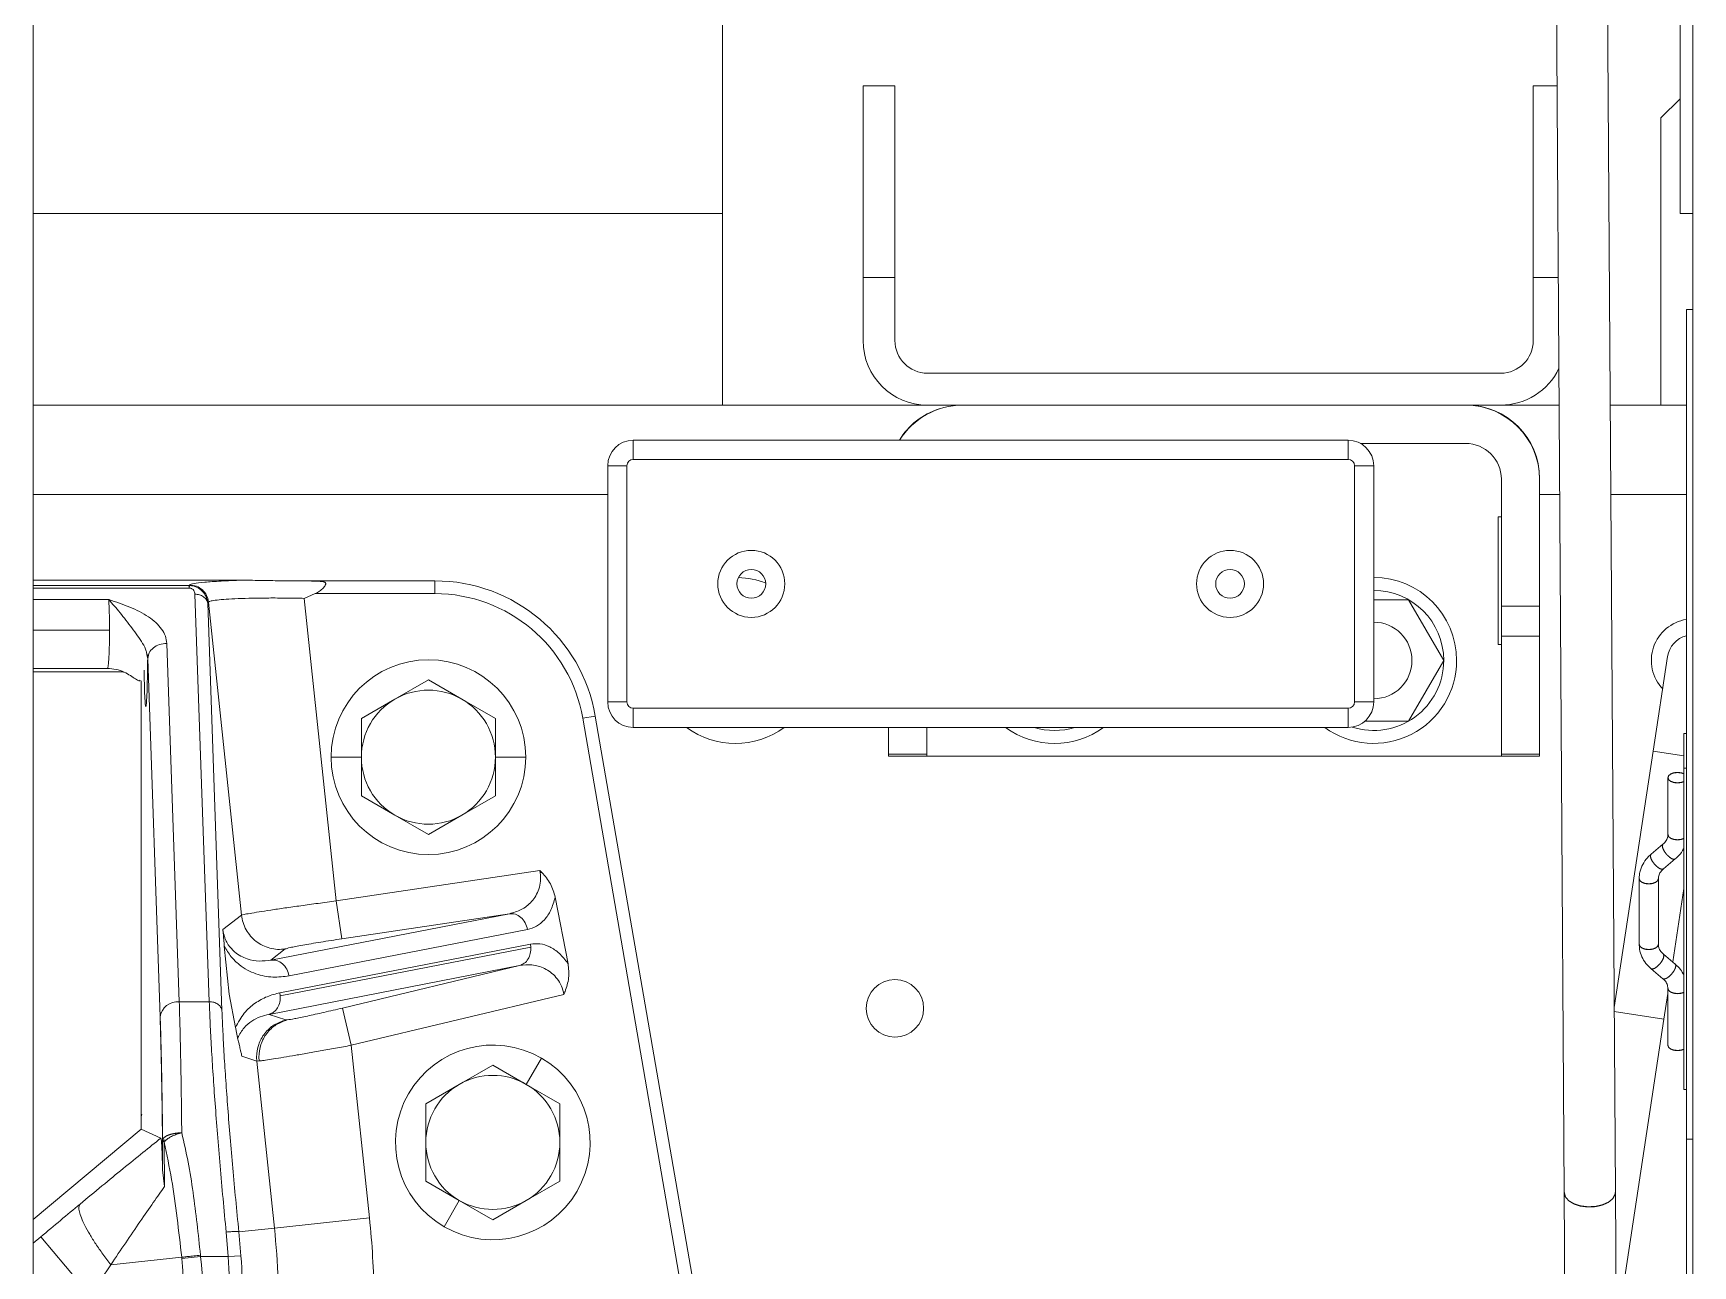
# Model space of a CAD drawing. Header units: millimetres. Extents: x -16985 to -606, y 2122 to 9380.
# Drawn here: x -13353.6 to -13093.6, y 5053.4 to 5246.5 of the extents above; entities that cross this region are included whole.
import ezdxf

# ---------------------------------------------------------------- set-up
doc = ezdxf.new("R2010")
doc.units = ezdxf.units.MM
for name, pattern in [('K5LT32768', [0]), ('K5LT32769', [0]), ('K5LT_THIN', [0])]:
    doc.linetypes.add(name, pattern=pattern)

msp = doc.modelspace()

# ---------------------------------------------------------------- linework, layer by layer
at = {"color": 7, "linetype": 'K5LT_THIN', "lineweight": 18}
for p, q in [((-13093.55, 4760.19), (-13093.55, 5622.2)), ((-13353.55, 4760.19), (-13353.55, 5557.22)), ((-13116.36, 5476.15), (-13113.69, 5064.83)), ((-13105.69, 5064.88), (-13108.36, 5476.2)), ((-13095.55, 5368.19), (-13095.55, 5218.19)), ((-13245.55, 5188.19), (-13245.55, 5363.19)), ((-13223.55, 5238.19), (-13223.55, 5208.19)), ((-13218.55, 5238.19), (-13223.55, 5238.19)), ((-13218.55, 5208.19), (-13218.55, 5238.19)), ((-13118.55, 5238.19), (-13118.55, 5208.19)), ((-13114.82, 5238.19), (-13118.55, 5238.19)), ((-13095.55, 5236.19), (-13098.55, 5233.19)), ((-13098.55, 5233.19), (-13098.55, 5188.19)), ((-13245.55, 5218.19), (-13353.55, 5218.19)), ((-13095.55, 5218.19), (-13093.55, 5218.19)), ((-13223.55, 5208.19), (-13223.55, 5198.29)), ((-13223.55, 5208.19), (-13218.55, 5208.19)), ((-13218.55, 5208.19), (-13218.55, 5198.29)), ((-13118.55, 5208.19), (-13114.62, 5208.19)), ((-13118.55, 5198.29), (-13118.55, 5208.19)), ((-13094.55, 5203.19), (-13094.55, 5073.19)), ((-13093.55, 5203.19), (-13094.55, 5203.19)), ((-13213.45, 5193.19), (-13123.65, 5193.19)), ((-13245.55, 5188.19), (-13353.55, 5188.19)), ((-13213.45, 5188.19), (-13245.55, 5188.19)), ((-13213.45, 5188.19), (-13207.95, 5188.19)), ((-13207.95, 5188.19), (-13129.15, 5188.19)), ((-13129.15, 5188.19), (-13123.65, 5188.19)), ((-13114.49, 5188.19), (-13123.65, 5188.19)), ((-13098.55, 5188.19), (-13106.49, 5188.19)), ((-13094.55, 5188.19), (-13098.55, 5188.19)), ((-13259.55, 5182.69), (-13259.55, 5179.69)), ((-13259.55, 5182.69), (-13147.55, 5182.69)), ((-13147.55, 5179.69), (-13147.55, 5182.69)), ((-13145.62, 5182.19), (-13129.15, 5182.19)), ((-13147.55, 5179.69), (-13259.55, 5179.69)), ((-13263.55, 5141.69), (-13263.55, 5178.69)), ((-13263.55, 5178.69), (-13260.55, 5178.69)), ((-13260.55, 5178.69), (-13260.55, 5141.69)), ((-13146.55, 5141.69), (-13146.55, 5178.69)), ((-13146.55, 5178.69), (-13143.55, 5178.69)), ((-13143.55, 5178.69), (-13143.55, 5141.69)), ((-13123.55, 5176.59), (-13123.55, 5156.69)), ((-13117.55, 5176.59), (-13117.55, 5156.69)), ((-13124.05, 5170.69), (-13123.55, 5170.69)), ((-13124.05, 5150.69), (-13124.05, 5170.69)), ((-13353.55, 5160.77), (-13320.82, 5160.77)), ((-13329.14, 5159.93), (-13353.55, 5159.93)), ((-13329.06, 5160.02), (-13329.14, 5159.93)), ((-13329.14, 5159.93), (-13329.05, 5159.93)), ((-13325.96, 5094.73), (-13328.21, 5158.57)), ((-13290.64, 5160.66), (-13311.16, 5160.66)), ((-13311.15, 5160.64), (-13311.15, 5160.66)), ((-13311.08, 5157.92), (-13309.38, 5158.66)), ((-13309.38, 5158.66), (-13290.64, 5158.66)), ((-13290.64, 5160.66), (-13290.64, 5158.66)), ((-13326.08, 5157.34), (-13326.22, 5157.18)), ((-13326.22, 5157.18), (-13323.98, 5093.34)), ((-13326.08, 5157.34), (-13320.92, 5108.3)), ((-13311.08, 5157.92), (-13306.09, 5110.51)), ((-13138.07, 5157.69), (-13143.55, 5157.69)), ((-13132.58, 5148.19), (-13138.07, 5157.69)), ((-13123.55, 5156.69), (-13117.55, 5156.69)), ((-13123.55, 5151.99), (-13123.55, 5156.69)), ((-13117.55, 5156.69), (-13117.55, 5151.99)), ((-13332.62, 5150.87), (-13330.67, 5094.73)), ((-13123.55, 5150.69), (-13124.05, 5150.69)), ((-13117.55, 5151.99), (-13123.55, 5151.99)), ((-13123.55, 5133.49), (-13123.55, 5151.99)), ((-13117.55, 5133.49), (-13117.55, 5151.99)), ((-13335.62, 5148.47), (-13335.74, 5149.1)), ((-13335.62, 5148.47), (-13335.54, 5148.79)), ((-13333.67, 5092.34), (-13335.62, 5148.47)), ((-13138.07, 5138.69), (-13132.58, 5148.19)), ((-13097.51, 5148.79), (-13099.77, 5133.96)), ((-13353.55, 5146.4), (-13340.64, 5146.4)), ((-13336.64, 5143.35), (-13336.64, 5076.73)), ((-13291.64, 5145.16), (-13296.89, 5142.13)), ((-13286.39, 5142.13), (-13291.64, 5145.16)), ((-13296.89, 5142.13), (-13302.14, 5139.1)), ((-13281.14, 5139.1), (-13286.39, 5142.13)), ((-13263.55, 5141.69), (-13260.55, 5141.69)), ((-13259.55, 5137.69), (-13259.55, 5140.69)), ((-13259.55, 5140.69), (-13147.55, 5140.69)), ((-13147.55, 5140.69), (-13147.55, 5137.69)), ((-13146.55, 5141.69), (-13143.55, 5141.69)), ((-13302.14, 5139.1), (-13302.14, 5133.04)), ((-13281.14, 5133.04), (-13281.14, 5139.1)), ((-13267.46, 5139.14), (-13265.49, 5139.48)), ((-13248.46, 5029.14), (-13267.46, 5139.14)), ((-13246.49, 5029.48), (-13265.49, 5139.48)), ((-13147.55, 5137.69), (-13259.55, 5137.69)), ((-13219.55, 5137.69), (-13219.55, 5133.49)), ((-13213.55, 5137.69), (-13213.55, 5133.49)), ((-13144.91, 5138.69), (-13138.07, 5138.69)), ((-13094.55, 5136.74), (-13094.95, 5136.74)), ((-13094.95, 5131.3), (-13094.95, 5136.74)), ((-13306.89, 5133.04), (-13302.14, 5133.04)), ((-13302.14, 5133.04), (-13302.14, 5126.98)), ((-13281.14, 5126.98), (-13281.14, 5133.04)), ((-13276.39, 5133.04), (-13281.14, 5133.04)), ((-13219.55, 5133.49), (-13213.55, 5133.49)), ((-13219.55, 5133.19), (-13219.55, 5133.49)), ((-13213.55, 5133.19), (-13219.55, 5133.19)), ((-13213.55, 5133.49), (-13213.55, 5133.19)), ((-13213.55, 5133.19), (-13123.55, 5133.19)), ((-13123.55, 5133.49), (-13117.55, 5133.49)), ((-13123.55, 5133.19), (-13123.55, 5133.49)), ((-13117.55, 5133.19), (-13123.55, 5133.19)), ((-13117.55, 5133.49), (-13117.55, 5133.19)), ((-13099.77, 5133.96), (-13105.88, 5093.83)), ((-13097.45, 5129.83), (-13097.45, 5120.91)), ((-13094.55, 5131.3), (-13094.95, 5131.3)), ((-13094.95, 5080.98), (-13094.95, 5131.3)), ((-13302.14, 5126.98), (-13296.89, 5123.95)), ((-13286.39, 5123.95), (-13281.14, 5126.98)), ((-13296.89, 5123.95), (-13291.64, 5120.91)), ((-13291.64, 5120.91), (-13286.39, 5123.95)), ((-13098.24, 5119.39), (-13100.1, 5117.82)), ((-13098.17, 5115.53), (-13096.31, 5117.09)), ((-13306.09, 5110.51), (-13274.19, 5115.31)), ((-13274.12, 5114.94), (-13274.19, 5115.31)), ((-13273.86, 5114.98), (-13274.19, 5115.31)), ((-13101.95, 5114.01), (-13101.95, 5103.71)), ((-13098.95, 5103.71), (-13098.95, 5114.01)), ((-13098.95, 5114.01), (-13098.95, 5113.99)), ((-13096.7, 5100.96), (-13094.95, 5112.45)), ((-13305.2, 5104.58), (-13306.09, 5110.51)), ((-13269.75, 5100.69), (-13271.77, 5111.09)), ((-13323.82, 5106.06), (-13320.92, 5108.3)), ((-13316.31, 5101.26), (-13278.95, 5108.52)), ((-13305.2, 5104.58), (-13278.95, 5108.52)), ((-13323.82, 5106.06), (-13323.78, 5105.41)), ((-13323.82, 5106.06), (-13323.72, 5105.44)), ((-13323.78, 5105.41), (-13323.72, 5105.44)), ((-13276.09, 5106.03), (-13313.45, 5098.77)), ((-13322.87, 5095.9), (-13323.61, 5103.44)), ((-13314.07, 5102.99), (-13316.31, 5101.26)), ((-13314.9, 5096.14), (-13275.65, 5103.76)), ((-13314.84, 5095.67), (-13275.59, 5103.3)), ((-13275.65, 5103.76), (-13275.59, 5103.3)), ((-13096.31, 5100.63), (-13098.17, 5102.19)), ((-13277.37, 5100.38), (-13316.61, 5092.75)), ((-13277.37, 5100.38), (-13305.11, 5093.74)), ((-13100.1, 5099.9), (-13098.24, 5098.33)), ((-13314.84, 5095.67), (-13314.9, 5096.14)), ((-13270.23, 5096.3), (-13270.48, 5096.24)), ((-13270.41, 5095.88), (-13270.48, 5096.24)), ((-13270.41, 5095.88), (-13270.23, 5096.3)), ((-13098.07, 5092.01), (-13097.45, 5096.04)), ((-13097.45, 5096.81), (-13097.45, 5087.89)), ((-13325.96, 5094.73), (-13330.67, 5094.73)), ((-13322.87, 5095.9), (-13321.86, 5090.7)), ((-13303.72, 5087.91), (-13305.11, 5093.74)), ((-13270.41, 5095.88), (-13303.72, 5087.91)), ((-13316.61, 5092.75), (-13313.96, 5091.89)), ((-13313.96, 5091.89), (-13313.74, 5091.89)), ((-13105.6, 5042.58), (-13098.07, 5092.01)), ((-13318.52, 5085.43), (-13320.87, 5086.19)), ((-13318.55, 5086.05), (-13318.52, 5085.43)), ((-13318.15, 5085.45), (-13318.19, 5086.06)), ((-13303.72, 5087.91), (-13300.87, 5060.85)), ((-13273.93, 5085.89), (-13276.3, 5081.78)), ((-13318.15, 5085.45), (-13318.52, 5085.43)), ((-13318.52, 5085.43), (-13315.77, 5059.28)), ((-13281.55, 5084.81), (-13286.8, 5081.78)), ((-13276.3, 5081.78), (-13281.55, 5084.81)), ((-13286.8, 5081.78), (-13292.05, 5078.75)), ((-13271.05, 5078.75), (-13276.3, 5081.78)), ((-13094.55, 5080.98), (-13094.95, 5080.98)), ((-13292.05, 5078.75), (-13292.05, 5072.69)), ((-13271.05, 5072.69), (-13271.05, 5078.75)), ((-13336.64, 5076.72), (-13336.53, 5077.12)), ((-13336.64, 5076.73), (-13336.64, 5074.79)), ((-13353.55, 5060.6), (-13336.64, 5074.79)), ((-13336.64, 5074.79), (-13333.57, 5073.36)), ((-13333.31, 5068.37), (-13333.28, 5073.02)), ((-13333.28, 5073.02), (-13332.79, 5073.02)), ((-13333.28, 5073.02), (-13333.05, 5072.73)), ((-13333.05, 5072.73), (-13332.79, 5073.02)), ((-13333.05, 5072.73), (-13332.96, 5065.78)), ((-13292.05, 5072.69), (-13292.05, 5066.62)), ((-13271.05, 5066.62), (-13271.05, 5072.69)), ((-13093.55, 5073.19), (-13094.55, 5073.19)), ((-13094.55, 5073.19), (-13094.55, 4793.19)), ((-13333.31, 5068.37), (-13332.96, 5065.78)), ((-13292.05, 5066.62), (-13286.8, 5063.59)), ((-13276.3, 5063.59), (-13271.05, 5066.62)), ((-13113.69, 5064.83), (-13113.55, 5043.16)), ((-13105.55, 5043.21), (-13105.69, 5064.88)), ((-13289.18, 5059.48), (-13286.8, 5063.59)), ((-13286.8, 5063.59), (-13281.55, 5060.56)), ((-13281.55, 5060.56), (-13276.3, 5063.59)), ((-13300.87, 5060.85), (-13315.77, 5059.28)), ((-13352.36, 5057.9), (-13344.65, 5048.71)), ((-13323.01, 5054.8), (-13323.32, 5058.64)), ((-13315.77, 5059.28), (-13321.34, 5058.7)), ((-13321.34, 5058.7), (-13321.01, 5054.94)), ((-13330.29, 5054.7), (-13341.39, 5053.53)), ((-13330.29, 5054.7), (-13330.27, 5054.5)), ((-13327.32, 5054.8), (-13330.27, 5054.5)), ((-13327.35, 5055.02), (-13327.32, 5054.8)), ((-13327.32, 5054.8), (-13323.01, 5054.8)), ((-13323.01, 5054.8), (-13321.01, 5054.94)), ((-13341.39, 5053.53), (-13344.65, 5048.71))]:
    msp.add_line(p, q, dxfattribs=at)
at = {"color": 8, "linetype": 'K5LT32768', "lineweight": 15, "true_color": 0x808080}
for p, q in [((-13263.55, 5174.19), (-13353.55, 5174.19)), ((-13114.4, 5174.19), (-13117.55, 5174.19)), ((-13094.55, 5174.19), (-13106.4, 5174.19)), ((-13353.55, 5159.53), (-13329.13, 5159.53)), ((-13341.72, 5157.72), (-13353.55, 5157.72)), ((-13353.55, 5152.93), (-13341.6, 5152.93)), ((-13353.55, 5146.93), (-13341.9, 5146.93)), ((-13340.64, 5146.41), (-13353.55, 5146.41)), ((-13340.64, 5146.41), (-13340.64, 5146.4)), ((-13094.95, 5133.23), (-13099.77, 5133.96)), ((-13098.07, 5092.01), (-13105.88, 5093.2)), ((-13352.36, 5057.9), (-13353.55, 5056.89))]:
    msp.add_line(p, q, dxfattribs=at)
at = {"color": 7, "linetype": 'K5LT_THIN', "const_width": 0.18}
for points in [[(-13094.95, 5129.22), (-13095.36, 5129.08), (-13095.93, 5129.01), (-13096.51, 5129.07), (-13097.01, 5129.25), (-13097.34, 5129.51), (-13097.45, 5129.83), (-13097.34, 5130.14), (-13097.01, 5130.41), (-13096.51, 5130.59), (-13095.93, 5130.64), (-13095.36, 5130.58), (-13094.95, 5130.44)], [(-13333.28, 5073.02), (-13333.32, 5075.84), (-13333.35, 5078.56), (-13333.4, 5081.17), (-13333.44, 5083.68), (-13333.49, 5086.05), (-13333.55, 5088.3), (-13333.6, 5090.39), (-13333.67, 5092.34)], [(-13094.95, 5087.28), (-13095.36, 5087.14), (-13095.93, 5087.08), (-13096.51, 5087.14), (-13097.01, 5087.31), (-13097.34, 5087.58), (-13097.45, 5087.89)], [(-13330.28, 5074.19), (-13330.85, 5074.16), (-13331.41, 5074.09), (-13331.92, 5073.98), (-13332.38, 5073.84), (-13332.75, 5073.66), (-13333.03, 5073.46), (-13333.21, 5073.25), (-13333.28, 5073.02)]]:
    msp.add_lwpolyline(points, dxfattribs=at)
at = {"color": 8, "linetype": 'K5LT32769', "true_color": 0x808080, "const_width": 0.18}
for points in [[(-13097.27, 5117.42), (-13097.68, 5117.82), (-13098.02, 5118.29), (-13098.25, 5118.75), (-13098.33, 5119.13), (-13098.25, 5119.37), (-13098.24, 5119.39)], [(-13094.95, 5120.3), (-13095.36, 5120.16), (-13095.93, 5120.09), (-13096.51, 5120.15), (-13097.01, 5120.33), (-13097.34, 5120.59), (-13097.45, 5120.91)], [(-13099.14, 5115.86), (-13099.54, 5116.26), (-13099.89, 5116.73), (-13100.12, 5117.18), (-13100.2, 5117.56), (-13100.12, 5117.81), (-13100.1, 5117.82)], [(-13096.31, 5117.09), (-13096.52, 5117.03), (-13096.87, 5117.14), (-13097.27, 5117.42)], [(-13098.17, 5115.53), (-13098.39, 5115.47), (-13098.73, 5115.58), (-13099.14, 5115.86)], [(-13100.45, 5113.19), (-13101.03, 5113.25), (-13101.51, 5113.43), (-13101.84, 5113.69), (-13101.95, 5114.01), (-13101.95, 5114.01)], [(-13098.95, 5113.99), (-13099.07, 5113.69), (-13099.39, 5113.43), (-13099.88, 5113.25), (-13100.45, 5113.19)], [(-13100.45, 5102.9), (-13101.03, 5102.96), (-13101.51, 5103.14), (-13101.84, 5103.4), (-13101.95, 5103.71)], [(-13098.95, 5103.71), (-13099.07, 5103.4), (-13099.39, 5103.14), (-13099.88, 5102.96), (-13100.45, 5102.9)], [(-13098.17, 5102.19), (-13098.16, 5102.18), (-13098.08, 5101.94), (-13098.16, 5101.55), (-13098.39, 5101.1), (-13098.73, 5100.63), (-13099.14, 5100.23)], [(-13099.14, 5100.23), (-13099.54, 5099.95), (-13099.89, 5099.84), (-13100.1, 5099.9)], [(-13097.27, 5098.67), (-13097.68, 5098.39), (-13098.02, 5098.28), (-13098.24, 5098.33)], [(-13096.31, 5100.63), (-13096.29, 5100.62), (-13096.21, 5100.37), (-13096.29, 5099.99), (-13096.52, 5099.53), (-13096.87, 5099.07), (-13097.27, 5098.67)], [(-13094.95, 5096.2), (-13095.36, 5096.06), (-13095.93, 5096), (-13096.51, 5096.06), (-13097.01, 5096.23), (-13097.34, 5096.5), (-13097.45, 5096.81)], [(-13113.69, 5064.83), (-13113.52, 5064.17), (-13113, 5063.56), (-13112.19, 5063.07), (-13111.16, 5062.73), (-13110, 5062.59), (-13108.81, 5062.64), (-13107.7, 5062.9), (-13106.76, 5063.32), (-13106.09, 5063.88)], [(-13106.09, 5063.88), (-13105.74, 5064.53), (-13105.69, 5064.88)]]:
    msp.add_lwpolyline(points, dxfattribs=at)
at = {"color": 7, "linetype": 'K5LT_THIN', "lineweight": 18}
for centre, radius in [((-13241.05, 5160.19), 5.25), ((-13166.05, 5160.19), 5.25), ((-13241.05, 5160.19), 2.25), ((-13166.05, 5160.19), 2.25)]:
    msp.add_circle(centre, radius, dxfattribs=at)
for centre, radius, start, end in [((-13213.45, 5198.29), 10.1, 180, 270), ((-13213.45, 5198.29), 5.1, 180, 270), ((-13123.65, 5198.29), 5.1, 270, 0), ((-13123.65, 5198.29), 10.1, 270, 334.5781), ((-13208.05, 5176.69), 11.5, 108.1058, 148.551), ((-13207.95, 5176.59), 11.6, 90, 148.2737), ((-13129.15, 5176.59), 11.6, 0, 90), ((-13129.05, 5176.69), 11.5, 0, 90), ((-13259.55, 5178.69), 4, 90, 180), ((-13147.55, 5178.69), 4, 0, 90), ((-13129.15, 5176.59), 5.6, 0, 90), ((-13259.55, 5178.69), 1, 90, 180), ((-13147.55, 5178.69), 1, 0, 90), ((-13243.55, 5148.19), 13, 68.58, 87.8834), ((-13143.55, 5148.19), 13, 0, 90), ((-13290.64, 5135.14), 25.52, 9.7998, 90), ((-13290.64, 5135.14), 23.52, 9.7998, 90), ((-13143.55, 5148.19), 10.97, 0, 90), ((-13143.55, 5148.19), 6, 0, 90), ((-13093.55, 5148.19), 6.5, 98.8499, 223.356), ((-13093.55, 5148.19), 4, 104.4775, 171.3359), ((-13291.64, 5133.04), 15.25, 0, 180), ((-13143.55, 5148.19), 13, 233.8711, 0), ((-13143.55, 5148.19), 10.97, 252.2329, 0), ((-13143.55, 5148.19), 6, 270, 0), ((-13291.64, 5133.04), 10.5, 60, 120), ((-13291.64, 5133.04), 10.5, 120, 180), ((-13291.64, 5133.04), 10.5, 0, 60), ((-13259.55, 5141.69), 4, 180, 270), ((-13259.55, 5141.69), 1, 180, 270), ((-13147.55, 5141.69), 1, 270, 0), ((-13147.55, 5141.69), 4, 270, 0), ((-13243.55, 5148.19), 13, 233.8711, 306.1289), ((-13193.55, 5148.19), 13, 233.8711, 306.1289), ((-13193.55, 5148.19), 10.97, 253.1736, 286.8264), ((-13291.64, 5133.04), 15.25, 180, 0), ((-13291.64, 5133.04), 10.5, 180, 240), ((-13291.64, 5133.04), 10.5, 300, 0), ((-13291.64, 5133.04), 10.5, 240, 300), ((-13218.55, 5093.69), 4.5, 90, 270), ((-13218.55, 5093.69), 4.5, 270, 90), ((-13330.9, 5091.94), 2.8, 85.387, 171.8561), ((-13281.55, 5072.69), 15.25, 60, 240), ((-13281.55, 5072.69), 15.25, 240, 60), ((-13281.55, 5072.69), 10.5, 60, 120), ((-13281.55, 5072.69), 10.5, 120, 180), ((-13281.55, 5072.69), 10.5, 0, 60), ((-13281.55, 5072.69), 10.5, 180, 240), ((-13281.55, 5072.69), 10.5, 300, 0), ((-13281.55, 5072.69), 10.5, 240, 300), ((-13429.42, 5047.34), 129.26, 0.5593, 6), ((-13429.42, 5047.34), 114.28, 1.8899, 6), ((-13429.5, 5044.27), 102.72, 342.4999, 5.8835), ((-13429.42, 5047.34), 106.68, 348.0358, 4.0123), ((-13429.42, 5047.34), 108.68, 0, 4.0123)]:
    msp.add_arc(centre, radius, start, end, dxfattribs=at)
for points, knots in [([(-13329.13, 5159.53), (-13329.13, 5159.64), (-13329.14, 5159.78), (-13329.15, 5159.89), (-13329.15, 5159.92), (-13329.14, 5159.93)], [0, 0, 0, 0, 0.499627, 0.6786, 1, 1, 1, 1]), ([(-13329.11, 5159.53), (-13329.03, 5159.52), (-13328.87, 5159.5), (-13328.6, 5159.37), (-13328.29, 5159.07), (-13328.24, 5158.77), (-13328.21, 5158.57)], [0, 0, 0, 0, 0.126064, 0.25101, 0.50116, 1, 1, 1, 1]), ([(-13329.06, 5160.02), (-13328.89, 5160.1), (-13328.56, 5160.25), (-13326.8, 5160.45), (-13324.27, 5160.63), (-13321.97, 5160.72), (-13320.82, 5160.77)], [0, 0, 0, 0, 0.25, 0.5, 0.75, 1, 1, 1, 1]), ([(-13329.05, 5159.93), (-13328.86, 5159.91), (-13328.48, 5159.88), (-13327.78, 5159.63), (-13327.02, 5159.1), (-13326.41, 5158.21), (-13326.28, 5157.52), (-13326.22, 5157.18)], [0, 0, 0, 0, 0.125354, 0.250665, 0.500208, 0.749995, 1, 1, 1, 1]), ([(-13317.58, 5160.72), (-13318.12, 5160.73), (-13319.19, 5160.75), (-13320.28, 5160.76), (-13320.82, 5160.77)], [0, 0, 0, 0, 0.500371, 1, 1, 1, 1]), ([(-13311.15, 5160.64), (-13312.24, 5160.65), (-13314.41, 5160.66), (-13316.53, 5160.7), (-13317.58, 5160.72)], [0, 0, 0, 0, 0.500004, 1, 1, 1, 1]), ([(-13309.38, 5158.66), (-13309.14, 5158.78), (-13308.66, 5159.02), (-13308.17, 5159.47), (-13307.86, 5159.84), (-13307.73, 5160.08), (-13307.71, 5160.25), (-13307.76, 5160.37), (-13307.88, 5160.45), (-13308.18, 5160.56), (-13308.77, 5160.6), (-13309.82, 5160.64), (-13310.62, 5160.64), (-13311.15, 5160.64)], [0, 0, 0, 0, 0.124947, 0.249677, 0.312261, 0.374695, 0.406179, 0.437522, 0.468872, 0.500295, 0.624863, 0.749921, 1, 1, 1, 1]), ([(-13341.72, 5157.72), (-13340.6, 5157.35), (-13338.37, 5156.6), (-13335.37, 5155.13), (-13333.59, 5153.49), (-13332.77, 5152.02), (-13332.67, 5151.25), (-13332.62, 5150.87)], [0, 0, 0, 0, 0.250097, 0.500009, 0.749635, 0.874771, 1, 1, 1, 1]), ([(-13341.6, 5152.93), (-13341.6, 5153.4), (-13341.6, 5154.32), (-13341.63, 5155.63), (-13341.67, 5156.82), (-13341.7, 5157.42), (-13341.72, 5157.72)], [0, 0, 0, 0, 0.25, 0.499999, 0.75, 1, 1, 1, 1]), ([(-13311.08, 5157.92), (-13312.03, 5157.94), (-13313.93, 5157.97), (-13316.68, 5157.98), (-13319.24, 5157.95), (-13321.5, 5157.88), (-13323.39, 5157.79), (-13324.82, 5157.66), (-13325.79, 5157.51), (-13325.98, 5157.4), (-13326.08, 5157.34)], [0, 0, 0, 0, 0.124993, 0.249999, 0.374995, 0.499981, 0.624968, 0.749971, 0.874992, 1, 1, 1, 1]), ([(-13341.9, 5146.93), (-13341.86, 5147.04), (-13341.78, 5147.26), (-13341.68, 5148.65), (-13341.61, 5150.61), (-13341.6, 5152.16), (-13341.6, 5152.93)], [0, 0, 0, 0, 0.250005, 0.500006, 0.750005, 1, 1, 1, 1]), ([(-13335.62, 5148.47), (-13335.63, 5147.48), (-13335.66, 5145.49), (-13335.72, 5143.17), (-13335.8, 5141.56), (-13335.89, 5140.82), (-13335.97, 5141), (-13336.06, 5142.09), (-13336.13, 5143.97), (-13336.16, 5145.76), (-13336.18, 5146.66)], [0, 0, 0, 0, 0.125002, 0.250001, 0.375002, 0.5, 0.624998, 0.749999, 0.874998, 1, 1, 1, 1]), ([(-13335.7, 5149.1), (-13335.69, 5149.08), (-13335.63, 5148.98), (-13335.6, 5148.9), (-13335.58, 5148.83)], [0, 0, 0, 0, 0.200985, 1, 1, 1, 1]), ([(-13341.97, 5146.93), (-13341.49, 5146.9), (-13340.56, 5146.85), (-13339.3, 5146.39), (-13338.26, 5145.8), (-13337.48, 5145.25), (-13337, 5144.93), (-13336.84, 5145.03), (-13336.78, 5145.08)], [0, 0, 0, 0, 0.176769, 0.343886, 0.508, 0.679281, 0.870259, 1, 1, 1, 1]), ([(-13340.64, 5146.4), (-13340.56, 5146.4), (-13340.41, 5146.4), (-13340.12, 5146.4), (-13339.71, 5146.39), (-13339.5, 5146.38), (-13339.37, 5146.38)], [0, 0, 0, 0, 0.121009, 0.244417, 0.501828, 1, 1, 1, 1]), ([(-13336.64, 5143.35), (-13336.64, 5143.67), (-13336.64, 5144.25), (-13336.65, 5144.81), (-13336.65, 5145.01), (-13336.65, 5145.01)], [0, 0, 0, 0, 0.539014, 0.999662, 1, 1, 1, 1]), ([(-13097.45, 5120.91), (-13097.46, 5120.82), (-13097.48, 5120.51), (-13097.66, 5119.98), (-13098.04, 5119.59), (-13098.24, 5119.39)], [0, 0, 0, 0, 0.17576, 0.58102, 1, 1, 1, 1]), ([(-13100.1, 5117.82), (-13100.29, 5117.65), (-13100.81, 5117.18), (-13101.44, 5116.25), (-13101.88, 5115.12), (-13101.93, 5114.36), (-13101.95, 5114.01)], [0, 0, 0, 0, 0.173302, 0.466453, 0.756943, 1, 1, 1, 1]), ([(-13096.31, 5117.09), (-13096.12, 5117.26), (-13095.61, 5117.74), (-13095.13, 5118.33), (-13094.97, 5118.78), (-13094.95, 5118.83)], [0, 0, 0, 0, 0.344184, 0.926392, 1, 1, 1, 1]), ([(-13278.95, 5108.52), (-13278.32, 5108.69), (-13277.06, 5109.03), (-13275.68, 5110.1), (-13274.8, 5111.27), (-13274.3, 5112.35), (-13274.01, 5113.59), (-13274.08, 5114.49), (-13274.12, 5114.94)], [0, 0, 0, 0, 0.249895, 0.499619, 0.624751, 0.749882, 0.875051, 1, 1, 1, 1]), ([(-13273.86, 5114.98), (-13273.9, 5114.97), (-13273.99, 5114.96), (-13274.08, 5114.95), (-13274.12, 5114.94)], [0, 0, 0, 0, 0.5, 1, 1, 1, 1]), ([(-13271.77, 5111.09), (-13271.98, 5111.82), (-13272.4, 5113.26), (-13273.37, 5114.41), (-13273.86, 5114.98)], [0, 0, 0, 0, 0.499687, 1, 1, 1, 1]), ([(-13098.95, 5114.01), (-13098.95, 5114.1), (-13098.93, 5114.4), (-13098.75, 5114.93), (-13098.37, 5115.33), (-13098.17, 5115.53)], [0, 0, 0, 0, 0.17576, 0.58102, 1, 1, 1, 1]), ([(-13320.92, 5108.3), (-13320.82, 5108.33), (-13320.63, 5108.39), (-13319.66, 5108.56), (-13318.25, 5108.79), (-13316.39, 5109.08), (-13314.16, 5109.41), (-13311.64, 5109.76), (-13308.92, 5110.14), (-13307.04, 5110.39), (-13306.09, 5110.51)], [0, 0, 0, 0, 0.125, 0.25, 0.375, 0.5, 0.625, 0.75, 0.875, 1, 1, 1, 1]), ([(-13276.09, 5106.03), (-13275.62, 5106.17), (-13274.67, 5106.46), (-13273.42, 5107.5), (-13272.38, 5109.01), (-13271.98, 5110.4), (-13271.77, 5111.09)], [0, 0, 0, 0, 0.250064, 0.500152, 0.750184, 1, 1, 1, 1]), ([(-13323.78, 5105.41), (-13323.76, 5105.11), (-13323.71, 5104.49), (-13323.64, 5103.79), (-13323.61, 5103.44)], [0, 0, 0, 0, 0.499944, 1, 1, 1, 1]), ([(-13323.72, 5105.44), (-13323.68, 5105.27), (-13323.6, 5104.92), (-13323.36, 5104.29), (-13322.84, 5103.37), (-13322.02, 5102.5), (-13321.03, 5101.83), (-13319.72, 5101.28), (-13318.13, 5101), (-13316.92, 5101.18), (-13316.31, 5101.26)], [0, 0, 0, 0, 0.03152, 0.06274, 0.125252, 0.249994, 0.37497, 0.500013, 0.749969, 1, 1, 1, 1]), ([(-13305.2, 5104.58), (-13306.33, 5104.41), (-13308.59, 5104.06), (-13311.46, 5103.57), (-13313.53, 5103.18), (-13313.89, 5103.05), (-13314.07, 5102.99)], [0, 0, 0, 0, 0.250005, 0.5, 0.749995, 1, 1, 1, 1]), ([(-13269.75, 5100.69), (-13270.2, 5101.26), (-13271.09, 5102.4), (-13272.63, 5103.4), (-13274.17, 5103.9), (-13275.16, 5103.81), (-13275.65, 5103.76)], [0, 0, 0, 0, 0.24982, 0.499855, 0.749938, 1, 1, 1, 1]), ([(-13313.45, 5098.77), (-13314.3, 5098.66), (-13316, 5098.45), (-13318.22, 5098.89), (-13320, 5099.65), (-13321.31, 5100.51), (-13322.58, 5101.68), (-13323.27, 5102.85), (-13323.61, 5103.44)], [0, 0, 0, 0, 0.250025, 0.499952, 0.625034, 0.750059, 0.875226, 1, 1, 1, 1]), ([(-13101.95, 5103.71), (-13101.94, 5103.46), (-13101.91, 5102.8), (-13101.58, 5101.77), (-13100.97, 5100.72), (-13100.38, 5100.17), (-13100.1, 5099.9)], [0, 0, 0, 0, 0.178041, 0.458372, 0.738779, 1, 1, 1, 1]), ([(-13098.17, 5102.19), (-13098.26, 5102.28), (-13098.55, 5102.54), (-13098.88, 5103.06), (-13098.93, 5103.49), (-13098.95, 5103.71)], [0, 0, 0, 0, 0.177141, 0.569253, 1, 1, 1, 1]), ([(-13270.48, 5096.24), (-13270.62, 5096.67), (-13270.89, 5097.53), (-13271.63, 5098.58), (-13272.49, 5099.39), (-13273.75, 5100.14), (-13275.42, 5100.62), (-13276.72, 5100.46), (-13277.37, 5100.38)], [0, 0, 0, 0, 0.125057, 0.250201, 0.375338, 0.500431, 0.750119, 1, 1, 1, 1]), ([(-13270.23, 5096.3), (-13269.99, 5097.01), (-13269.52, 5098.44), (-13269.67, 5099.94), (-13269.75, 5100.69)], [0, 0, 0, 0, 0.500313, 1, 1, 1, 1]), ([(-13094.95, 5098.89), (-13095.12, 5099.2), (-13095.46, 5099.85), (-13096.02, 5100.36), (-13096.31, 5100.63)], [0, 0, 0, 0, 0.480494, 1, 1, 1, 1]), ([(-13321.86, 5090.7), (-13321.43, 5091.49), (-13320.57, 5093.08), (-13318.81, 5094.55), (-13316.92, 5095.61), (-13315.57, 5095.96), (-13314.9, 5096.14)], [0, 0, 0, 0, 0.249659, 0.499879, 0.749911, 1, 1, 1, 1]), ([(-13098.24, 5098.33), (-13098.15, 5098.25), (-13097.86, 5097.99), (-13097.53, 5097.47), (-13097.48, 5097.04), (-13097.45, 5096.81)], [0, 0, 0, 0, 0.177141, 0.569253, 1, 1, 1, 1]), ([(-13330.67, 5094.73), (-13330.63, 5093.34), (-13330.55, 5090.57), (-13330.44, 5085.6), (-13330.35, 5080.16), (-13330.3, 5076.18), (-13330.28, 5074.19)], [0, 0, 0, 0, 0.25, 0.5, 0.75, 1, 1, 1, 1]), ([(-13323.32, 5058.64), (-13323.49, 5060.39), (-13323.82, 5063.9), (-13324.28, 5069.05), (-13324.69, 5074.05), (-13325.06, 5078.83), (-13325.38, 5083.35), (-13325.63, 5087.55), (-13325.84, 5091.4), (-13325.92, 5093.62), (-13325.96, 5094.73)], [0, 0, 0, 0, 0.125, 0.25, 0.375, 0.5, 0.625, 0.75, 0.875, 1, 1, 1, 1]), ([(-13313.74, 5091.89), (-13313.42, 5091.94), (-13312.77, 5092.03), (-13310.69, 5092.46), (-13308.07, 5093.04), (-13306.1, 5093.51), (-13305.11, 5093.74)], [0, 0, 0, 0, 0.24994, 0.499945, 0.749972, 1, 1, 1, 1]), ([(-13323.98, 5093.34), (-13323.93, 5092.28), (-13323.85, 5090.15), (-13323.65, 5086.44), (-13323.39, 5082.42), (-13323.07, 5078.08), (-13322.71, 5073.49), (-13322.29, 5068.69), (-13321.84, 5063.75), (-13321.5, 5060.38), (-13321.34, 5058.7)], [0, 0, 0, 0, 0.125003, 0.250001, 0.375001, 0.5, 0.624999, 0.749999, 0.874997, 1, 1, 1, 1]), ([(-13316.61, 5092.75), (-13317.08, 5092.65), (-13318.01, 5092.43), (-13319.32, 5091.74), (-13320.56, 5090.78), (-13321.21, 5089.62), (-13321.53, 5089.04)], [0, 0, 0, 0, 0.250085, 0.500088, 0.750275, 1, 1, 1, 1]), ([(-13318.19, 5086.06), (-13318.13, 5086.73), (-13318.01, 5088.06), (-13317.03, 5089.83), (-13315.59, 5091.23), (-13314.35, 5091.67), (-13313.74, 5091.89)], [0, 0, 0, 0, 0.25, 0.499999, 0.75, 1, 1, 1, 1]), ([(-13321.86, 5090.7), (-13321.82, 5090.5), (-13321.75, 5090.11), (-13321.65, 5089.64), (-13321.59, 5089.35), (-13321.56, 5089.19), (-13321.54, 5089.08), (-13321.53, 5089.05), (-13321.53, 5089.04)], [0, 0, 0, 0, 0.249039, 0.499061, 0.623639, 0.749346, 0.875302, 1, 1, 1, 1]), ([(-13321.01, 5086.85), (-13321.08, 5087.15), (-13321.21, 5087.75), (-13321.36, 5088.38), (-13321.47, 5088.79), (-13321.53, 5089.04)], [0, 0, 0, 0, 0.279764, 0.559666, 1, 1, 1, 1]), ([(-13321.01, 5086.85), (-13320.99, 5086.76), (-13320.95, 5086.6), (-13320.89, 5086.32), (-13320.87, 5086.19)], [0, 0, 0, 0, 0.560994, 1, 1, 1, 1]), ([(-13303.72, 5087.91), (-13304.55, 5087.75), (-13306.2, 5087.45), (-13308.61, 5087.01), (-13310.89, 5086.61), (-13312.97, 5086.25), (-13314.79, 5085.95), (-13316.29, 5085.71), (-13317.47, 5085.53), (-13317.93, 5085.47), (-13318.15, 5085.45)], [0, 0, 0, 0, 0.125001, 0.250001, 0.375001, 0.500001, 0.625001, 0.750001, 0.875001, 1, 1, 1, 1]), ([(-13346.22, 5063.02), (-13345.06, 5063.98), (-13342.75, 5065.9), (-13339.44, 5068.61), (-13336.31, 5071.16), (-13334.48, 5072.62), (-13333.57, 5073.36)], [0, 0, 0, 0, 0.249927, 0.500099, 0.749972, 1, 1, 1, 1]), ([(-13333.31, 5068.37), (-13333.31, 5068.82), (-13333.32, 5069.72), (-13333.36, 5071.13), (-13333.42, 5072.35), (-13333.49, 5073.18), (-13333.54, 5073.3), (-13333.57, 5073.36)], [0, 0, 0, 0, 0.125129, 0.250271, 0.499909, 0.749888, 1, 1, 1, 1]), ([(-13330.29, 5054.7), (-13330.52, 5056.75), (-13330.98, 5060.85), (-13331.8, 5066.93), (-13332.63, 5070.8), (-13333.05, 5072.73)], [0, 0, 0, 0, 0.333351, 0.666693, 1, 1, 1, 1]), ([(-13332.79, 5073.02), (-13332.65, 5073.14), (-13332.36, 5073.38), (-13331.74, 5073.7), (-13331.04, 5073.99), (-13330.53, 5074.12), (-13330.28, 5074.19)], [0, 0, 0, 0, 0.249865, 0.500122, 0.749844, 1, 1, 1, 1]), ([(-13330.28, 5074.19), (-13329.93, 5072.67), (-13329.23, 5069.65), (-13328.48, 5064.86), (-13327.87, 5059.97), (-13327.52, 5056.67), (-13327.35, 5055.02)], [0, 0, 0, 0, 0.250022, 0.499972, 0.750018, 1, 1, 1, 1]), ([(-13332.96, 5065.78), (-13333.53, 5064.98), (-13334.67, 5063.39), (-13336.81, 5060.3), (-13339.05, 5057.01), (-13340.61, 5054.69), (-13341.39, 5053.53)], [0, 0, 0, 0, 0.249753, 0.499852, 0.749901, 1, 1, 1, 1]), ([(-13352.36, 5057.9), (-13351.33, 5058.76), (-13349.27, 5060.49), (-13347.23, 5062.18), (-13346.22, 5063.02)], [0, 0, 0, 0, 0.500018, 1, 1, 1, 1]), ([(-13330.27, 5054.5), (-13330.02, 5051.11), (-13329.52, 5044.34), (-13330.11, 5034.16), (-13331.58, 5024.07), (-13333.43, 5017.54), (-13334.36, 5014.27)], [0, 0, 0, 0, 0.249999, 0.499999, 0.749999, 1, 1, 1, 1])]:
    msp.add_open_spline(points, degree=3, knots=knots, dxfattribs=at)
for points in [[(-13329.05, 5159.93), (-13329.06, 5159.9), (-13329.08, 5159.85), (-13329.1, 5159.64), (-13329.11, 5159.53)], [(-13329.06, 5160.02), (-13328.69, 5159.98), (-13327.96, 5159.9), (-13327.01, 5159.3), (-13326.31, 5158.42), (-13326.16, 5157.7), (-13326.08, 5157.34)], [(-13328.21, 5158.57), (-13327.97, 5158.55), (-13327.48, 5158.52), (-13326.85, 5158.2), (-13326.38, 5157.75), (-13326.28, 5157.37), (-13326.22, 5157.18)], [(-13317.58, 5160.72), (-13316.54, 5160.7), (-13314.46, 5160.67), (-13312.26, 5160.66), (-13311.15, 5160.66)], [(-13320.92, 5108.3), (-13320.86, 5107.9), (-13320.72, 5107.1), (-13320.23, 5105.99), (-13319.53, 5104.99), (-13318.65, 5104.15), (-13317.62, 5103.51), (-13316.48, 5103.09), (-13315.28, 5102.88), (-13314.48, 5102.96), (-13314.07, 5102.99)], [(-13278.95, 5108.52), (-13278.64, 5108.52), (-13278.01, 5108.52), (-13277.12, 5107.98), (-13276.41, 5107.13), (-13276.2, 5106.39), (-13276.09, 5106.03)], [(-13313.45, 5098.77), (-13313.56, 5099.13), (-13313.77, 5099.87), (-13314.48, 5100.72), (-13315.37, 5101.26), (-13316, 5101.26), (-13316.31, 5101.26)], [(-13275.59, 5103.3), (-13275.6, 5102.96), (-13275.61, 5102.28), (-13275.99, 5101.39), (-13276.58, 5100.69), (-13277.11, 5100.48), (-13277.37, 5100.38)], [(-13323.98, 5093.34), (-13324.03, 5093.53), (-13324.14, 5093.91), (-13324.61, 5094.37), (-13325.23, 5094.68), (-13325.72, 5094.71), (-13325.96, 5094.73)], [(-13316.61, 5092.75), (-13316.35, 5092.85), (-13315.82, 5093.06), (-13315.23, 5093.76), (-13314.86, 5094.65), (-13314.84, 5095.33), (-13314.84, 5095.67)], [(-13313.96, 5091.89), (-13314.59, 5091.67), (-13315.86, 5091.23), (-13317.34, 5089.83), (-13318.36, 5088.06), (-13318.49, 5086.72), (-13318.55, 5086.05)], [(-13341.39, 5053.53), (-13341.81, 5054.08), (-13342.66, 5055.18), (-13343.77, 5056.8), (-13344.73, 5058.32), (-13345.5, 5059.7), (-13346.05, 5060.9), (-13346.36, 5061.88), (-13346.44, 5062.62), (-13346.29, 5062.89), (-13346.22, 5063.02)], [(-13323.32, 5058.64), (-13323.07, 5058.66), (-13322.57, 5058.71), (-13321.93, 5058.74), (-13321.46, 5058.74), (-13321.38, 5058.71), (-13321.34, 5058.7)], [(-13327.35, 5055.02), (-13327.7, 5054.98), (-13328.39, 5054.91), (-13329.31, 5054.81), (-13330.01, 5054.73), (-13330.19, 5054.71), (-13330.29, 5054.7)]]:
    msp.add_open_spline(points, degree=3, dxfattribs=at)
at = {"color": 8, "linetype": 'K5LT32768', "lineweight": 15, "true_color": 0x808080}
for points, knots in [([(-13335.74, 5149.1), (-13335.77, 5149.29), (-13335.86, 5149.87), (-13336.59, 5151.27), (-13338.08, 5153.26), (-13339.97, 5155.75), (-13341.14, 5157.07), (-13341.72, 5157.72)], [0, 0, 0, 0, 0.063373, 0.197343, 0.464839, 0.732561, 1, 1, 1, 1]), ([(-13335.54, 5148.79), (-13335.5, 5148.99), (-13335.41, 5149.5), (-13334.77, 5150.19), (-13333.79, 5150.75), (-13333.01, 5150.83), (-13332.62, 5150.87)], [0, 0, 0, 0, 0.177727, 0.451818, 0.725909, 1, 1, 1, 1]), ([(-13340.64, 5146.41), (-13340.55, 5146.41), (-13340.36, 5146.41), (-13340.02, 5146.4), (-13339.67, 5146.39), (-13339.48, 5146.39), (-13339.39, 5146.38)], [0, 0, 0, 0, 0.178448, 0.352611, 0.703815, 1, 1, 1, 1])]:
    msp.add_open_spline(points, degree=3, knots=knots, dxfattribs=at)

doc.saveas('drawing.dxf')
